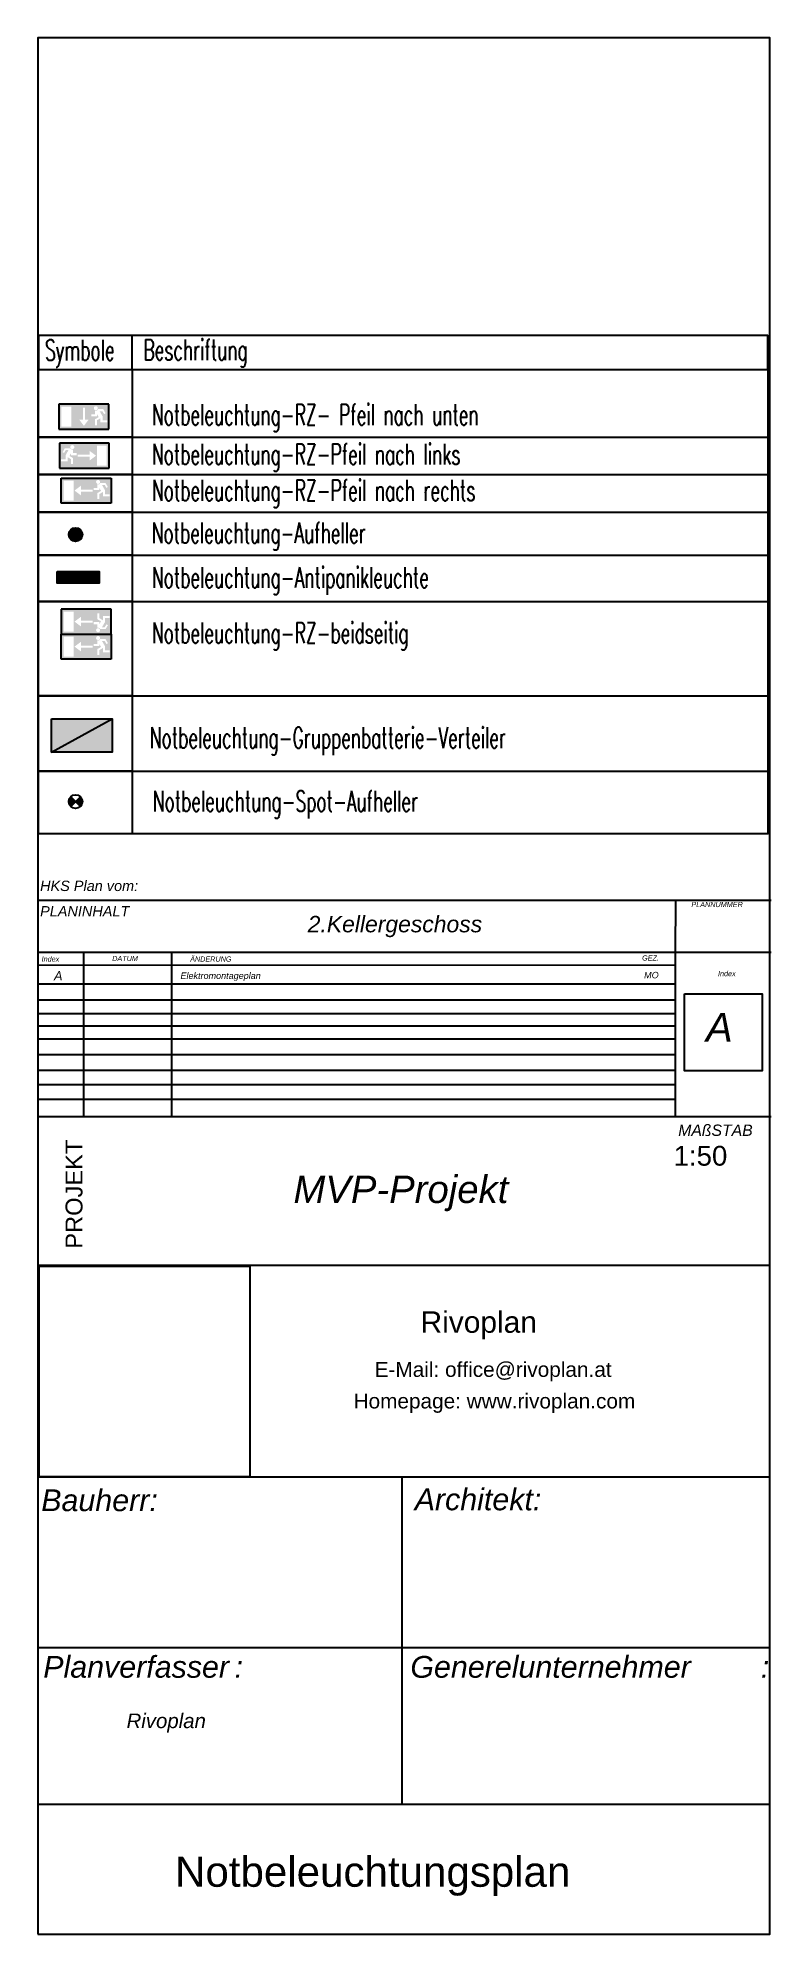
# Model space of a CAD drawing. Header units: millimetres. Extents: x 3715 to 3920, y 1545 to 2075.
import ezdxf
from ezdxf.enums import TextEntityAlignment as Align

# ---------------------------------------------------------------- set-up
doc = ezdxf.new("R2010")
doc.units = ezdxf.units.MM
for name, color, linetype, true_color in [('din_SIBEL_10_emergency_lighting', 114, 'Continuous', 0x1eb450), ('E_Muster', 18, 'Continuous', 0x080808), ('ET_LEGENDE - Wohnung$0$800_AL_ALLG_L', 18, 'Continuous', 0x050505)]:
    doc.layers.add(name, color=color, linetype=linetype, true_color=true_color)
doc.layers.add('PDF2_Bilder', color=7, linetype='Continuous')
doc.styles.add('ARIAL', font='arial.ttf', dxfattribs={"width": 0.85})
doc.styles.add('ERSTELLTER_STIL_1', font='swiss.ttf')
doc.styles.add('ERSTELLTER_STIL_5', font='ariali.ttf')
doc.styles.add('ET_LEGENDE - Wohnung$0$ROMANS', font='romans.shx', dxfattribs={"width": 0.6})
doc.styles.get("Standard").update_dxf_attribs({"font": 'arial.ttf'})
picture_1 = doc.add_image_def('image1.png', size_in_pixel=(1254, 1254))

# ---------------------------------------------------------------- blocks, each defined once
blk = doc.blocks.new('Notbeleuchtung- Richtungspfeil nach unten')
at = {"true_color": 0x21de37}
h = blk.add_hatch(color=102, dxfattribs=at)
h.paths.add_polyline_path([(2606.01, 2307.9), (2602.88, 2307.9), (2602.88, 2306.33), (2606.01, 2306.33)])
edge = h.paths.add_edge_path(flags=16)
edge.add_line((2605.67, 2307.59), (2605.81, 2307.34))
edge.add_line((2605.81, 2307.34), (2605.72, 2307.28))
edge.add_line((2605.72, 2307.28), (2605.61, 2307.46))
edge.add_line((2605.61, 2307.46), (2605.44, 2307.46))
edge.add_line((2605.44, 2307.46), (2605.62, 2307.15))
edge.add_line((2605.62, 2307.15), (2605.62, 2306.88))
edge.add_line((2605.62, 2306.88), (2605.92, 2306.88))
edge.add_line((2605.92, 2306.88), (2605.92, 2306.76))
edge.add_line((2605.92, 2306.76), (2605.49, 2306.76))
edge.add_line((2605.49, 2306.76), (2605.49, 2307.02))
edge.add_line((2605.49, 2307.02), (2605.28, 2306.9))
edge.add_line((2605.28, 2306.9), (2605.28, 2306.58))
edge.add_line((2605.28, 2306.58), (2605.15, 2306.58))
edge.add_line((2605.15, 2306.58), (2605.15, 2306.96))
edge.add_line((2605.15, 2306.96), (2605.38, 2307.09))
edge.add_line((2605.38, 2307.09), (2605.28, 2307.27))
edge.add_line((2605.28, 2307.27), (2605.28, 2307.15))
edge.add_line((2605.28, 2307.15), (2604.91, 2307.15))
edge.add_line((2604.91, 2307.15), (2604.91, 2307.27))
edge.add_line((2604.91, 2307.27), (2605.15, 2307.27))
edge.add_line((2605.15, 2307.27), (2605.15, 2307.5))
edge.add_ellipse((2605.2, 2307.65), major_axis=(-0.111, 0.111), ratio=1, start_angle=117.4804, end_angle=199.6177)
edge.add_line((2605.34, 2307.59), (2605.67, 2307.59))
edge = h.paths.add_edge_path(flags=16)
edge.add_ellipse((2605.2, 2307.65), major_axis=(-0.0886, 0.0886), ratio=1, start_angle=-135, end_angle=45, ccw=False)
edge.add_ellipse((2605.2, 2307.65), major_axis=(-0.0886, 0.0886), ratio=1, start_angle=45, end_angle=225, ccw=False)
h.paths.add_polyline_path([(2604.52, 2306.94), (2604.75, 2306.94), (2604.45, 2306.54), (2604.15, 2306.94), (2604.39, 2306.94), (2604.39, 2307.69), (2604.52, 2307.69)], flags=16)
h.paths.add_polyline_path([(2603.66, 2306.49), (2603.04, 2306.49), (2603.04, 2307.74), (2603.66, 2307.74)], flags=16)
at = {"color": 102, "true_color": 0x21de37}
for p, q in [((2606.01, 2307.9), (2602.88, 2307.9)), ((2602.88, 2307.9), (2602.88, 2306.33)), ((2606.01, 2306.33), (2606.01, 2307.9)), ((2602.88, 2306.33), (2606.01, 2306.33))]:
    blk.add_line(p, q, dxfattribs=at)
blk = doc.blocks.new('Notbeleuchtung-Richtungspfeil nach links')
at = {"true_color": 0x21de37}
h = blk.add_hatch(color=102, dxfattribs=at)
h.paths.add_polyline_path([(2603.8, 2302.93), (2604.2, 2303.23), (2604.2, 2302.99), (2604.95, 2302.99), (2604.95, 2302.86), (2604.2, 2302.86), (2604.2, 2302.63)], flags=16)
edge = h.paths.add_edge_path(flags=16)
edge.add_ellipse((2605.28, 2303.47), major_axis=(0.0886, 0.0886), ratio=1, start_angle=0, end_angle=360)
h.paths.add_polyline_path([(2603.12, 2302.3), (2603.75, 2302.3), (2603.75, 2303.56), (2603.12, 2303.56)], flags=16)
h.paths.add_polyline_path([(2602.97, 2302.15), (2602.97, 2303.71), (2606.1, 2303.71), (2606.1, 2302.15)])
edge = h.paths.add_edge_path(flags=16)
edge.add_line((2605.24, 2303.32), (2605.24, 2303.09))
edge.add_line((2605.24, 2303.09), (2605, 2303.09))
edge.add_line((2605, 2303.09), (2605, 2302.96))
edge.add_line((2605, 2302.96), (2605.36, 2302.96))
edge.add_line((2605.36, 2302.96), (2605.36, 2303.09))
edge.add_line((2605.36, 2303.09), (2605.47, 2302.91))
edge.add_line((2605.47, 2302.91), (2605.24, 2302.78))
edge.add_line((2605.24, 2302.78), (2605.24, 2302.4))
edge.add_line((2605.24, 2302.4), (2605.36, 2302.4))
edge.add_line((2605.36, 2302.4), (2605.36, 2302.71))
edge.add_line((2605.36, 2302.71), (2605.58, 2302.84))
edge.add_line((2605.58, 2302.84), (2605.58, 2302.57))
edge.add_line((2605.58, 2302.57), (2606, 2302.57))
edge.add_line((2606, 2302.57), (2606, 2302.7))
edge.add_line((2606, 2302.7), (2605.71, 2302.7))
edge.add_line((2605.71, 2302.7), (2605.71, 2302.96))
edge.add_line((2605.71, 2302.96), (2605.53, 2303.28))
edge.add_line((2605.53, 2303.28), (2605.7, 2303.28))
edge.add_line((2605.7, 2303.28), (2605.8, 2303.1))
edge.add_line((2605.8, 2303.1), (2605.9, 2303.15))
edge.add_line((2605.9, 2303.15), (2605.75, 2303.4))
edge.add_line((2605.75, 2303.4), (2605.43, 2303.4))
edge.add_ellipse((2605.28, 2303.47), major_axis=(-0.111, 0.111), ratio=1, start_angle=117.4804, end_angle=199.6178, ccw=False)
at = {"color": 102, "true_color": 0x21de37}
for p, q in [((2602.97, 2303.71), (2606.1, 2303.71)), ((2602.97, 2302.15), (2602.97, 2303.71)), ((2606.1, 2303.71), (2606.1, 2302.15)), ((2606.1, 2302.15), (2602.97, 2302.15))]:
    blk.add_line(p, q, dxfattribs=at)
blk = doc.blocks.new('Notbeleuchtung-Richtungspfeil nach rechts')
at = {"true_color": 0x21de37, "extrusion": (0, 0, -1)}
h = blk.add_hatch(color=102, dxfattribs=at)
h.paths.add_polyline_path([(-2605.27, 2302.93), (-2604.87, 2303.23), (-2604.87, 2302.99), (-2604.11, 2302.99), (-2604.11, 2302.86), (-2604.87, 2302.86), (-2604.87, 2302.63)], flags=16)
edge = h.paths.add_edge_path(flags=16)
edge.add_ellipse((-2603.78, 2303.47), major_axis=(0.0886, 0.0886), ratio=1, start_angle=0, end_angle=360)
h.paths.add_polyline_path([(-2605.94, 2302.3), (-2605.32, 2302.3), (-2605.32, 2303.56), (-2605.94, 2303.56)], flags=16)
h.paths.add_polyline_path([(-2606.1, 2302.15), (-2606.1, 2303.71), (-2602.97, 2303.71), (-2602.97, 2302.15)])
edge = h.paths.add_edge_path(flags=16)
edge.add_line((-2603.83, 2303.32), (-2603.83, 2303.09))
edge.add_line((-2603.83, 2303.09), (-2604.06, 2303.09))
edge.add_line((-2604.06, 2303.09), (-2604.06, 2302.96))
edge.add_line((-2604.06, 2302.96), (-2603.7, 2302.96))
edge.add_line((-2603.7, 2302.96), (-2603.7, 2303.09))
edge.add_line((-2603.7, 2303.09), (-2603.6, 2302.91))
edge.add_line((-2603.6, 2302.91), (-2603.83, 2302.78))
edge.add_line((-2603.83, 2302.78), (-2603.83, 2302.4))
edge.add_line((-2603.83, 2302.4), (-2603.7, 2302.4))
edge.add_line((-2603.7, 2302.4), (-2603.7, 2302.71))
edge.add_line((-2603.7, 2302.71), (-2603.48, 2302.84))
edge.add_line((-2603.48, 2302.84), (-2603.48, 2302.57))
edge.add_line((-2603.48, 2302.57), (-2603.06, 2302.57))
edge.add_line((-2603.06, 2302.57), (-2603.06, 2302.7))
edge.add_line((-2603.06, 2302.7), (-2603.36, 2302.7))
edge.add_line((-2603.36, 2302.7), (-2603.36, 2302.96))
edge.add_line((-2603.36, 2302.96), (-2603.54, 2303.28))
edge.add_line((-2603.54, 2303.28), (-2603.37, 2303.28))
edge.add_line((-2603.37, 2303.28), (-2603.26, 2303.1))
edge.add_line((-2603.26, 2303.1), (-2603.17, 2303.15))
edge.add_line((-2603.17, 2303.15), (-2603.31, 2303.4))
edge.add_line((-2603.31, 2303.4), (-2603.64, 2303.4))
edge.add_ellipse((-2603.78, 2303.47), major_axis=(-0.111, 0.111), ratio=1, start_angle=117.4804, end_angle=199.6178, ccw=False)
at = {"color": 102, "true_color": 0x21de37}
for p, q in [((2606.1, 2303.71), (2602.97, 2303.71)), ((2602.97, 2303.71), (2602.97, 2302.15)), ((2606.1, 2302.15), (2606.1, 2303.71)), ((2602.97, 2302.15), (2606.1, 2302.15))]:
    blk.add_line(p, q, dxfattribs=at)
blk = doc.blocks.new('Notbeleuchtung- Antipanikleuchte')
at = {"color": 3}
blk.add_lwpolyline([(3205.04, 2749.35), (3210.68, 2749.35), (3210.68, 2747.76), (3205.04, 2747.76)], close=True, dxfattribs=at)
for points in [[(3205.04, 2747.82), (3206.05, 2749.35)], [(3205.04, 2748.01), (3205.92, 2749.35)], [(3205.04, 2748.21), (3205.79, 2749.35)], [(3205.04, 2748.41), (3205.66, 2749.35)], [(3205.04, 2748.59), (3205.54, 2749.35)], [(3205.04, 2748.76), (3205.43, 2749.35)], [(3205.04, 2748.95), (3205.3, 2749.35)], [(3205.04, 2749.1), (3205.2, 2749.35)], [(3205.13, 2747.76), (3206.18, 2749.35)], [(3205.25, 2747.76), (3206.3, 2749.35)], [(3205.4, 2747.76), (3206.45, 2749.35)], [(3205.56, 2747.76), (3206.61, 2749.35)], [(3205.71, 2747.76), (3206.76, 2749.35)], [(3205.86, 2747.76), (3206.91, 2749.35)], [(3206, 2747.76), (3207.06, 2749.35)], [(3206.15, 2747.76), (3207.2, 2749.35)], [(3206.29, 2747.76), (3207.34, 2749.35)], [(3206.42, 2747.76), (3207.47, 2749.35)], [(3206.54, 2747.76), (3207.59, 2749.35)], [(3206.74, 2747.76), (3207.79, 2749.35)], [(3206.9, 2747.76), (3207.95, 2749.35)], [(3207.11, 2747.76), (3208.16, 2749.35)], [(3207.3, 2747.76), (3208.35, 2749.35)], [(3207.49, 2747.76), (3208.55, 2749.35)], [(3207.69, 2747.76), (3208.74, 2749.35)], [(3207.88, 2747.76), (3208.93, 2749.35)], [(3208.09, 2747.76), (3209.14, 2749.35)], [(3208.28, 2747.76), (3209.33, 2749.35)], [(3208.43, 2747.76), (3209.49, 2749.35)], [(3208.63, 2747.76), (3209.68, 2749.35)], [(3208.79, 2747.76), (3209.84, 2749.35)], [(3208.94, 2747.76), (3209.99, 2749.35)], [(3209.09, 2747.76), (3210.14, 2749.35)], [(3209.24, 2747.76), (3210.29, 2749.35)], [(3209.37, 2747.76), (3210.42, 2749.35)], [(3209.51, 2747.76), (3210.56, 2749.35)], [(3209.63, 2747.76), (3210.68, 2749.35)], [(3209.76, 2747.76), (3210.68, 2749.14)], [(3209.93, 2747.76), (3210.68, 2748.88)], [(3210.07, 2747.76), (3210.68, 2748.68)], [(3210.25, 2747.76), (3210.68, 2748.41)], [(3210.39, 2747.76), (3210.68, 2748.2)], [(3210.51, 2747.76), (3210.68, 2748)]]:
    blk.add_lwpolyline(points, dxfattribs=at)
blk = doc.blocks.new('Sicherheitsleuchte Aufheller')
h = blk.add_hatch(color=150)
h.set_gradient(color1=(0, 255, 0), tint=1, name='CYLINDER')
h.paths.add_polyline_path([(3209.99, 2752.99, 1), (3205.29, 2752.99, 1)])
at = {"color": 3}
blk.add_circle((3207.64, 2752.99), 2.35, dxfattribs=at)
blk = doc.blocks.new('Aufheller Notbeleuchtung')
at = {"color": 150, "xscale": 0.3936036498448924, "yscale": 0.3936036498448924, "zscale": 0.3936036498448924}
blk.add_blockref('Sicherheitsleuchte Aufheller', (578.78, 401.81), dxfattribs=at)
blk = doc.blocks.new('Spot Notbeleuchtung')
h = blk.add_hatch(color=3)
edge = h.paths.add_edge_path()
edge.add_line((0, 0), (-0.63, 0.63))
edge.add_arc((0, 0), 0.89, 135, 225)
edge.add_line((-0.63, -0.63), (0, 0))
h = blk.add_hatch(color=3)
edge = h.paths.add_edge_path()
edge.add_line((0, 0), (0.63, -0.63))
edge.add_arc((0, 0), 0.89, 315, 405)
edge.add_line((0.63, 0.63), (0, 0))
at = {"color": 3}
for p, q in [((-0.63, 0.63), (0.63, -0.63)), ((-0.63, -0.63), (0.63, 0.63))]:
    blk.add_line(p, q, dxfattribs=at)
blk.add_circle((0, 0), 0.89, dxfattribs=at)
blk = doc.blocks.new('Gruppenbatterie-Verteiler')
h = blk.add_hatch(color=256)
h.set_gradient(color1=(0, 255, 0), color2=(0, 255, 0), tint=1)
h.paths.add_polyline_path([(2108.28, 646.2), (2091.24, 646.2), (2091.24, 636.93)])
h = blk.add_hatch(color=256)
h.set_gradient(color1=(255, 255, 255), tint=1)
h.paths.add_polyline_path([(2108.28, 636.93), (2108.28, 646.2), (2091.24, 636.93)])
blk.add_lwpolyline([(2091.24, 646.2), (2108.28, 646.2), (2108.28, 636.93), (2091.24, 636.93)], close=True)
blk.add_lwpolyline([(2091.24, 636.93), (2108.28, 646.2)])

msp = doc.modelspace()

# ---------------------------------------------------------------- linework, layer by layer
msp.add_lwpolyline([(3714.53, 1545.47), (3919.22, 1545.47), (3919.22, 2075.24), (3714.53, 2075.24)], close=True)
at = {"color": 18, "true_color": 0x000000}
for points in [[(3714.7, 1982.62), (3918.69, 1982.62), (3918.69, 1992.07), (3714.7, 1992.07)], [(3714.7, 1982.62), (3918.69, 1982.62), (3918.69, 1852.88), (3714.7, 1852.88)], [(3895.34, 1808.18), (3917.1, 1808.18), (3917.1, 1786.64), (3895.34, 1786.64)]]:
    msp.add_lwpolyline(points, close=True, dxfattribs=at)
for points in [[(3740.94, 1982.53), (3740.94, 1992.07)], [(3740.94, 1982.53), (3740.94, 1852.88)], [(3740.98, 1963.7), (3714.7, 1963.7), (3740.98, 1963.7), (3918.69, 1963.7)], [(3740.98, 1953.28), (3714.7, 1953.28), (3740.98, 1953.28), (3918.69, 1953.28)], [(3740.98, 1942.7), (3714.7, 1942.7), (3740.98, 1942.7), (3918.69, 1942.7)], [(3740.98, 1930.7), (3714.7, 1930.7), (3740.98, 1930.7), (3918.69, 1930.7)], [(3740.98, 1917.74), (3714.7, 1917.74), (3740.98, 1917.74), (3918.69, 1917.74)], [(3740.98, 1891.39), (3714.7, 1891.39), (3740.98, 1891.39), (3918.69, 1891.39)], [(3740.94, 1870.37), (3714.67, 1870.37), (3740.94, 1870.37), (3918.65, 1870.37)], [(3714.53, 1866.71), (3714.53, 1545.47)]]:
    msp.add_lwpolyline(points, dxfattribs=at)
at = {"layer": 'ET_LEGENDE - Wohnung$0$800_AL_ALLG_L'}
for p, q in [((3919.58, 1834.29), (3714.53, 1834.29)), ((3892.83, 1834.29), (3892.72, 1819.82)), ((3714.53, 1819.82), (3919.58, 1819.81)), ((3727.33, 1819.82), (3727.33, 1773.92)), ((3751.94, 1819.82), (3751.94, 1773.92)), ((3892.72, 1819.82), (3892.72, 1774.04)), ((3892.72, 1819.82), (3892.72, 1773.92)), ((3714.53, 1816.3), (3892.72, 1816.2)), ((3714.53, 1810.99), (3892.72, 1810.99)), ((3714.53, 1806.49), (3892.72, 1806.49)), ((3714.63, 1802.69), (3892.72, 1802.69)), ((3714.53, 1799.25), (3892.72, 1799.25)), ((3714.53, 1795.63), (3892.72, 1795.63)), ((3714.53, 1791.18), (3892.72, 1791.18)), ((3714.53, 1786.83), (3892.72, 1786.83)), ((3714.53, 1782.8), (3892.72, 1782.8)), ((3714.53, 1778.77), (3892.72, 1778.77)), ((3714.53, 1773.92), (3919.58, 1773.92)), ((3714.54, 1732.38), (3919.22, 1732.38)), ((3714.53, 1673.21), (3919.22, 1673.21)), ((3816.27, 1673.21), (3816.27, 1581.74)), ((3919.22, 1625.43), (3714.53, 1625.43)), ((3714.53, 1581.74), (3919.22, 1581.74))]:
    msp.add_line(p, q, dxfattribs=at)

# ---------------------------------------------------------------- block references
at = {"color": 150}
for name, p, xscale, yscale, zscale in [('Notbeleuchtung- Richtungspfeil nach unten', (-7866.97, -8301.3), 4.451752115430204, 4.451752115430204, 4.451752115430204), ('Notbeleuchtung-Richtungspfeil nach rechts', (-7867.22, -8293.55), 4.451752115430204, 4.451752115430204, 4.451752115430204), ('Notbeleuchtung-Richtungspfeil nach links', (-7866.7, -8303.3), 4.451752115430204, 4.451752115430204, 4.451752115430204), ('Notbeleuchtung- Antipanikleuchte', (-2943.48, -3789.84), 2.079042355985016, 2.079042355985016, 2.079042355985016), ('Notbeleuchtung-Richtungspfeil nach links', (-7866.7, -8346.9), 4.451752115430204, 4.451752115430204, 4.451752115430204)]:
    msp.add_blockref(name, p, dxfattribs=dict(at, xscale=xscale, yscale=yscale, zscale=zscale))
at = {"xscale": 2.079042355985016, "yscale": 2.079042355985016, "zscale": 2.079042355985016}
msp.add_blockref('Aufheller Notbeleuchtung', (-103.1, -1151.73), dxfattribs=at)
at = {"color": 150, "xscale": -4.451752115430204, "yscale": 4.451752115430204, "zscale": 4.451752115430204, "rotation": 180}
msp.add_blockref('Notbeleuchtung-Richtungspfeil nach links', (-7866.7, 12164.23), dxfattribs=at)
msp.add_blockref('Gruppenbatterie-Verteiler', (1627.07, 1238.79))
at = {"layer": 'din_SIBEL_10_emergency_lighting', "xscale": 2.155340094809343, "yscale": 2.155340094809343, "zscale": 0.0116504869989694}
msp.add_blockref('Spot Notbeleuchtung', (3725.08, 1861.86), dxfattribs=at)

# ---------------------------------------------------------------- texts
at = {"layer": 'E_Muster', "color": 18, "true_color": 0x000000, "style": 'ET_LEGENDE - Wohnung$0$ROMANS', "width": 0.6}
for s, height, p in [('Symbole', 5.813, (3716.52, 1988.01)), ('Beschriftung', 5.8134, (3744.04, 1988.08))]:
    msp.add_text(s, height=height, dxfattribs=at).set_placement(p, align=Align.MIDDLE_LEFT)
at = {"layer": 'E_Muster', "color": 102, "true_color": 0x21de37, "style": 'ET_LEGENDE - Wohnung$0$ROMANS', "width": 0.6}
for s, p in [('Notbeleuchtung-RZ- Pfeil nach unten', (3746.43, 1969.99)), ('Notbeleuchtung-RZ-Pfeil nach links', (3746.43, 1958.95)), ('Notbeleuchtung-RZ-Pfeil nach rechts', (3746.43, 1948.83)), ('Notbeleuchtung-Aufheller', (3746.37, 1936.96)), ('Notbeleuchtung-Antipanikleuchte', (3746.43, 1924.5)), ('Notbeleuchtung-RZ-beidseitig', (3746.43, 1909.02)), ('Notbeleuchtung-Gruppenbatterie-Verteiler', (3745.84, 1879.72)), ('Notbeleuchtung-Spot-Aufheller', (3746.67, 1861.99))]:
    msp.add_text(s, height=5.8134, dxfattribs=at).set_placement(p, align=Align.MIDDLE_LEFT)
at = {"layer": 'ET_LEGENDE - Wohnung$0$800_AL_ALLG_L'}
for s, height, style, p in [('HKS Plan vom: ', 2.8948, 'ERSTELLTER_STIL_5', (3715.15, 1836.89)), ('PLANNUMMER', 1.447, 'ERSTELLTER_STIL_5', (3897.29, 1832.4)), ('PLANINHALT', 2.895, 'ERSTELLTER_STIL_5', (3715.15, 1829.79)), ('2.Kellergeschoss', 4.5865, 'ERSTELLTER_STIL_5', (3789.99, 1825.36)), ('Index', 1.447, 'ERSTELLTER_STIL_5', (3715.57, 1817.16)), ('DATUM', 1.447, 'ERSTELLTER_STIL_5', (3735.32, 1817.32)), ('ÄNDERUNG', 1.447, 'ERSTELLTER_STIL_5', (3757.11, 1817.16)), ('GEZ.', 1.447, 'ERSTELLTER_STIL_5', (3883.5, 1817.46)), ('A', 2.56, 'ERSTELLTER_STIL_5', (3719.04, 1811.94)), ('Elektromontageplan', 1.807, 'ERSTELLTER_STIL_5', (3754.41, 1812.33)), ('MO', 1.807, 'ERSTELLTER_STIL_5', (3884.07, 1812.5)), ('Index', 1.447, 'ERSTELLTER_STIL_5', (3904.73, 1813.1)), ('A', 8.07, 'ERSTELLTER_STIL_5', (3901.34, 1794.76)), ('MAßSTAB', 3.157, 'ERSTELLTER_STIL_5', (3893.61, 1768.48)), ('1:50', 5.525, 'ERSTELLTER_STIL_1', (3892.32, 1760.16)), ('MVP-Projekt', 7.6667, 'ERSTELLTER_STIL_5', (3786, 1749.73)), ('Rivoplan', 5.988, 'ARIAL', (3821.55, 1713.47)), ('Bauherr:', 6.085, 'ERSTELLTER_STIL_5', (3715.47, 1663.63)), ('Architekt:', 6.085, 'ERSTELLTER_STIL_5', (3819.91, 1663.88)), ('Planverfasser', 6.0846, 'ERSTELLTER_STIL_5', (3716.03, 1617.09)), (':', 6.08, 'ERSTELLTER_STIL_5', (3769.54, 1617.09)), ('Generelunternehmer', 6.0846, 'ERSTELLTER_STIL_5', (3818.7, 1617.09)), (':', 6.08, 'ERSTELLTER_STIL_5', (3916.71, 1617.09)), ('Rivoplan', 4.082, 'ERSTELLTER_STIL_5', (3739.33, 1603.01)), ('Notbeleuchtungsplan', 8.4249, 'ERSTELLTER_STIL_1', (3752.88, 1558.69))]:
    msp.add_text(s, height=height, dxfattribs=dict(at, style=style)).set_placement(p)
msp.add_text('PROJEKT', height=4.733, rotation=90, dxfattribs=at).set_placement((3727, 1736.95))
at = {"layer": 'ET_LEGENDE - Wohnung$0$800_AL_ALLG_L', "style": 'ARIAL'}
for s, p in [('E-Mail: office@rivoplan.at', (3841.84, 1702.71)), ('Homepage: www.rivoplan.com', (3842.2, 1693.89))]:
    msp.add_text(s, height=4.1587, dxfattribs=at).set_placement(p, align=Align.MIDDLE)

# ---------------------------------------------------------------- pictures from other files: only their frames are drawn
at = {"layer": 'PDF2_Bilder'}
image = msp.add_image(picture_1, insert=(3714.87, 1673.21), size_in_units=(58.89, 58.89), dxfattribs=at)
image.dxf.flags = 15

doc.saveas('drawing.dxf')
